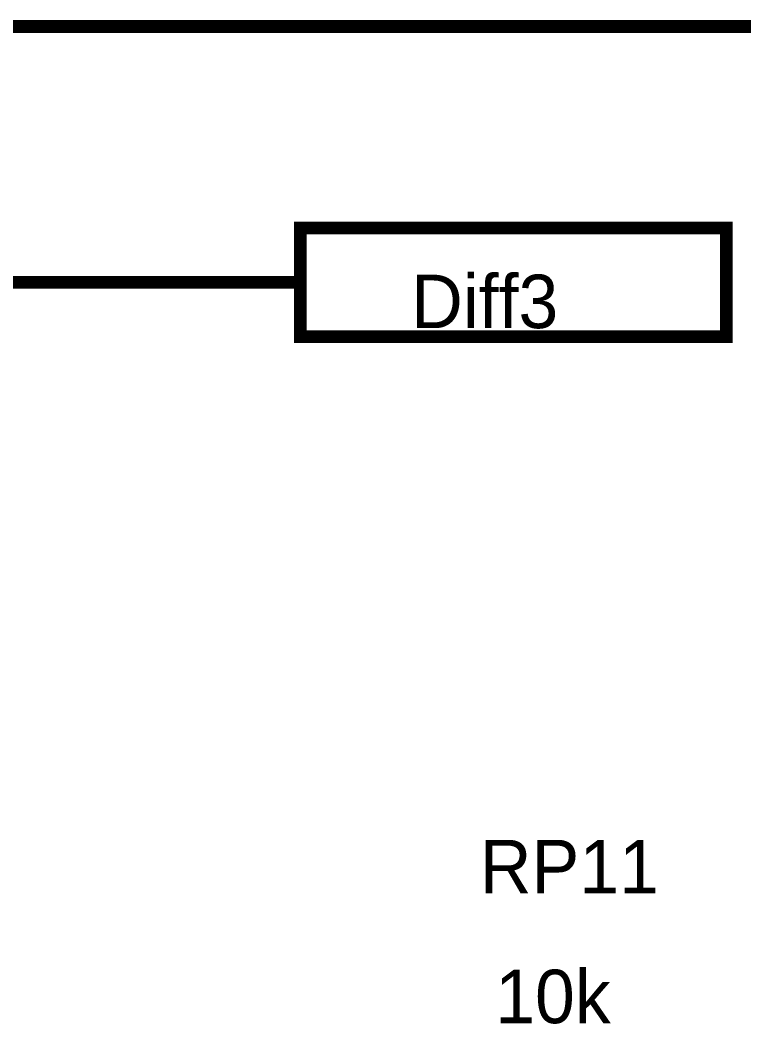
# Model space of a CAD drawing. Header units: millimetres. Extents: x 0 to 800, y 0 to 567.
# Drawn here: x 44.95 to 61.92, y 90.65 to 114.2 of the extents above; entities that cross this region are included whole.
import ezdxf

# ---------------------------------------------------------------- set-up
doc = ezdxf.new("R2010")
doc.units = ezdxf.units.MM
doc.layers.add('Sheet', color=255, linetype='Continuous')

msp = doc.modelspace()

# ---------------------------------------------------------------- linework, layer by layer
at = {"layer": 'Sheet', "const_width": 0.3}
for points in [[(63.838, 114.055), (21.414, 114.055), (21.414, 110.605)], [(43.298, 108.052), (51.518, 108.052)]]:
    msp.add_lwpolyline(points, dxfattribs=at)
at = {"layer": 'Sheet'}
for points, const_width in [([(51.518, 106.775), (51.518, 109.328), (61.508, 109.328), (61.508, 106.775), (51.518, 106.775)], 0.3), ([(51.518, 109.328), (51.518, 106.775), (61.508, 106.775), (61.508, 109.328), (51.518, 109.328), (51.518, 109.328)], 0.0991)]:
    msp.add_lwpolyline(points, close=True, dxfattribs=dict(at, const_width=const_width))

# ---------------------------------------------------------------- texts
for s, p in [('Diff3', (54.117, 106.977)), ('RP11', (55.729, 93.716)), ('10k', (56.088, 90.67))]:
    msp.add_text(s, height=1.2543, dxfattribs=at).set_placement(p)

doc.saveas('drawing.dxf')
